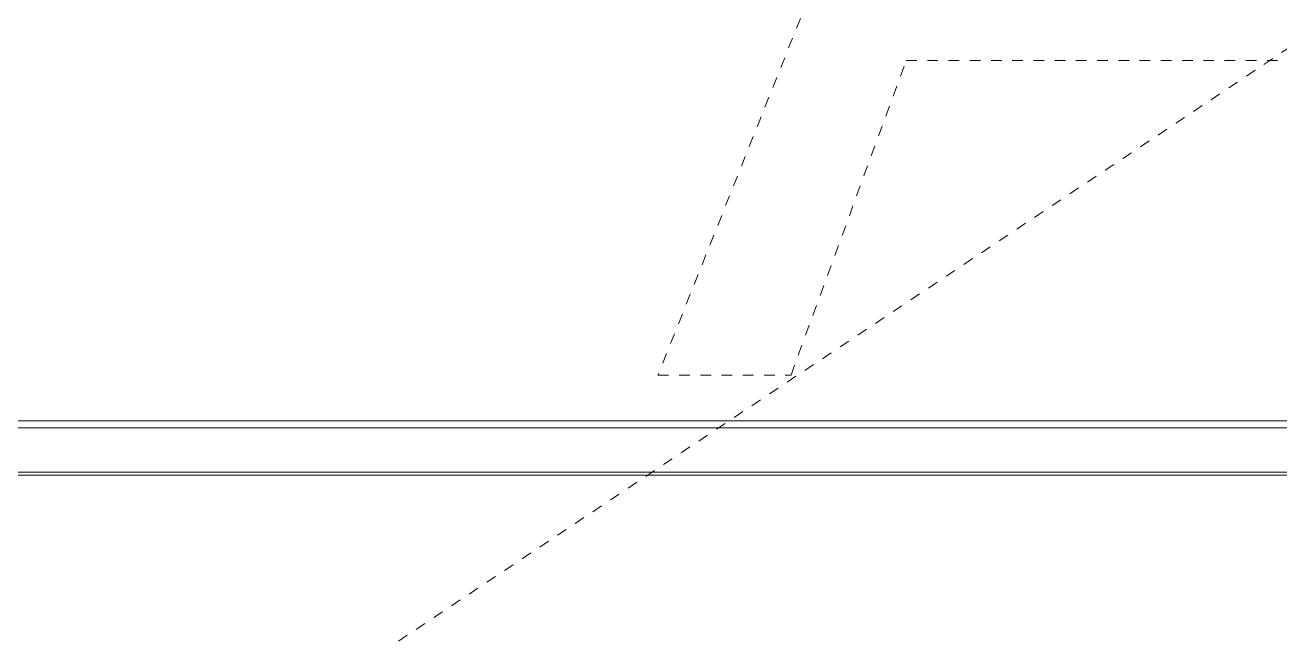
# Model space of a CAD drawing. Header units: millimetres. Extents: x 147808 to 200719, y -28592 to 8154.
# Drawn here: x 159388.8 to 159764.1, y 818.2 to 1001.3 of the extents above; entities that cross this region are included whole.
import ezdxf

# ---------------------------------------------------------------- set-up
doc = ezdxf.new("R2010")
doc.units = ezdxf.units.MM
doc.linetypes.add('Dash', pattern=[6.35, 3.175, -3.175])
for name, color, linetype, lineweight in [('0-1', 7, 'Continuous', 5), ('G-IMPT', 7, 'Continuous', 5), ('M-EQPM', 7, 'Continuous', 5), ('M-EQPM-3', 7, 'Continuous', 80)]:
    doc.layers.add(name, color=color, linetype=linetype, lineweight=lineweight)
for name, color, linetype, lineweight, true_color in [('0-2', 7, 'Continuous', 5, 0x515151), ('G-IMPT-2', 7, 'Continuous', 5, 0x666666), ('M-EQPM-HDLN-1', 7, 'Dash', 5, 0x515151)]:
    doc.layers.add(name, color=color, linetype=linetype, lineweight=lineweight, true_color=true_color)

# ---------------------------------------------------------------- blocks, each defined once
blk = doc.blocks.new('TJ空调外机 - TJ空调外机1800_1200-1400100-10-001 一层空调通风平面图')
at = {"layer": 'M-EQPM-HDLN-1'}
for p, q in [((900, 600), (-900, -600)), ((-151.64, 147.94), (-271.94, -153.43)), ((-232.14, -153.43), (-197.7, -59.25)), ((-197.7, -59.25), (-73.58, -59.25)), ((-271.94, -153.43), (-232.14, -153.43))]:
    blk.add_line(p, q, dxfattribs=at)
blk = doc.blocks.new('YXQH_AR_B9-20_rvt-1-10-001 一层空调通风平面图')
at = {"layer": '0-2'}
blk.add_blockref('TJ空调外机 - TJ空调外机1800_1200-1400100-10-001 一层空调通风平面图', (159850.01, 1050), dxfattribs=at)
blk = doc.blocks.new('RUXYQ20BA - top_dwg-2878094-10-001 一层空调通风平面图')
at = {"layer": 'G-IMPT', "flags": 128}
blk.add_lwpolyline([(1403.06, -513.1), (1343.51, -513.1), (1323.84, -513.1), (1319.06, -513.1), (267.56, -513.1), (262.78, -513.1), (243.11, -513.1), (183.55, -513.1)], dxfattribs=at)
at = {"layer": 'G-IMPT-2', "flags": 128}
for points in [[(267.56, -498.98), (267.56, -496.86), (1319.06, -496.86), (1319.06, -498.98), (1319.06, -512.22), (267.56, -512.22)], [(1319.06, -498.98), (267.56, -498.98), (267.56, -512.22), (267.56, -513.1)]]:
    blk.add_lwpolyline(points, dxfattribs=at)
blk = doc.blocks.new('RUXYQ20BA - RUXYQ20BA-2878200-10-001 一层空调通风平面图')
at = {"layer": 'M-EQPM'}
blk.add_line((-609.89, 0), (609.69, 0), dxfattribs=at)
blk.add_blockref('RUXYQ20BA - top_dwg-2878094-10-001 一层空调通风平面图', (-793.31, 513.1))

msp = doc.modelspace()

# ---------------------------------------------------------------- block references
at = {"layer": '0-1'}
msp.add_blockref('YXQH_AR_B9-20_rvt-1-10-001 一层空调通风平面图', (0, 0), dxfattribs=at)
at = {"layer": 'M-EQPM-3'}
msp.add_blockref('RUXYQ20BA - RUXYQ20BA-2878200-10-001 一层空调通风平面图', (159769.04, 866.69), dxfattribs=at)

doc.saveas('drawing.dxf')
